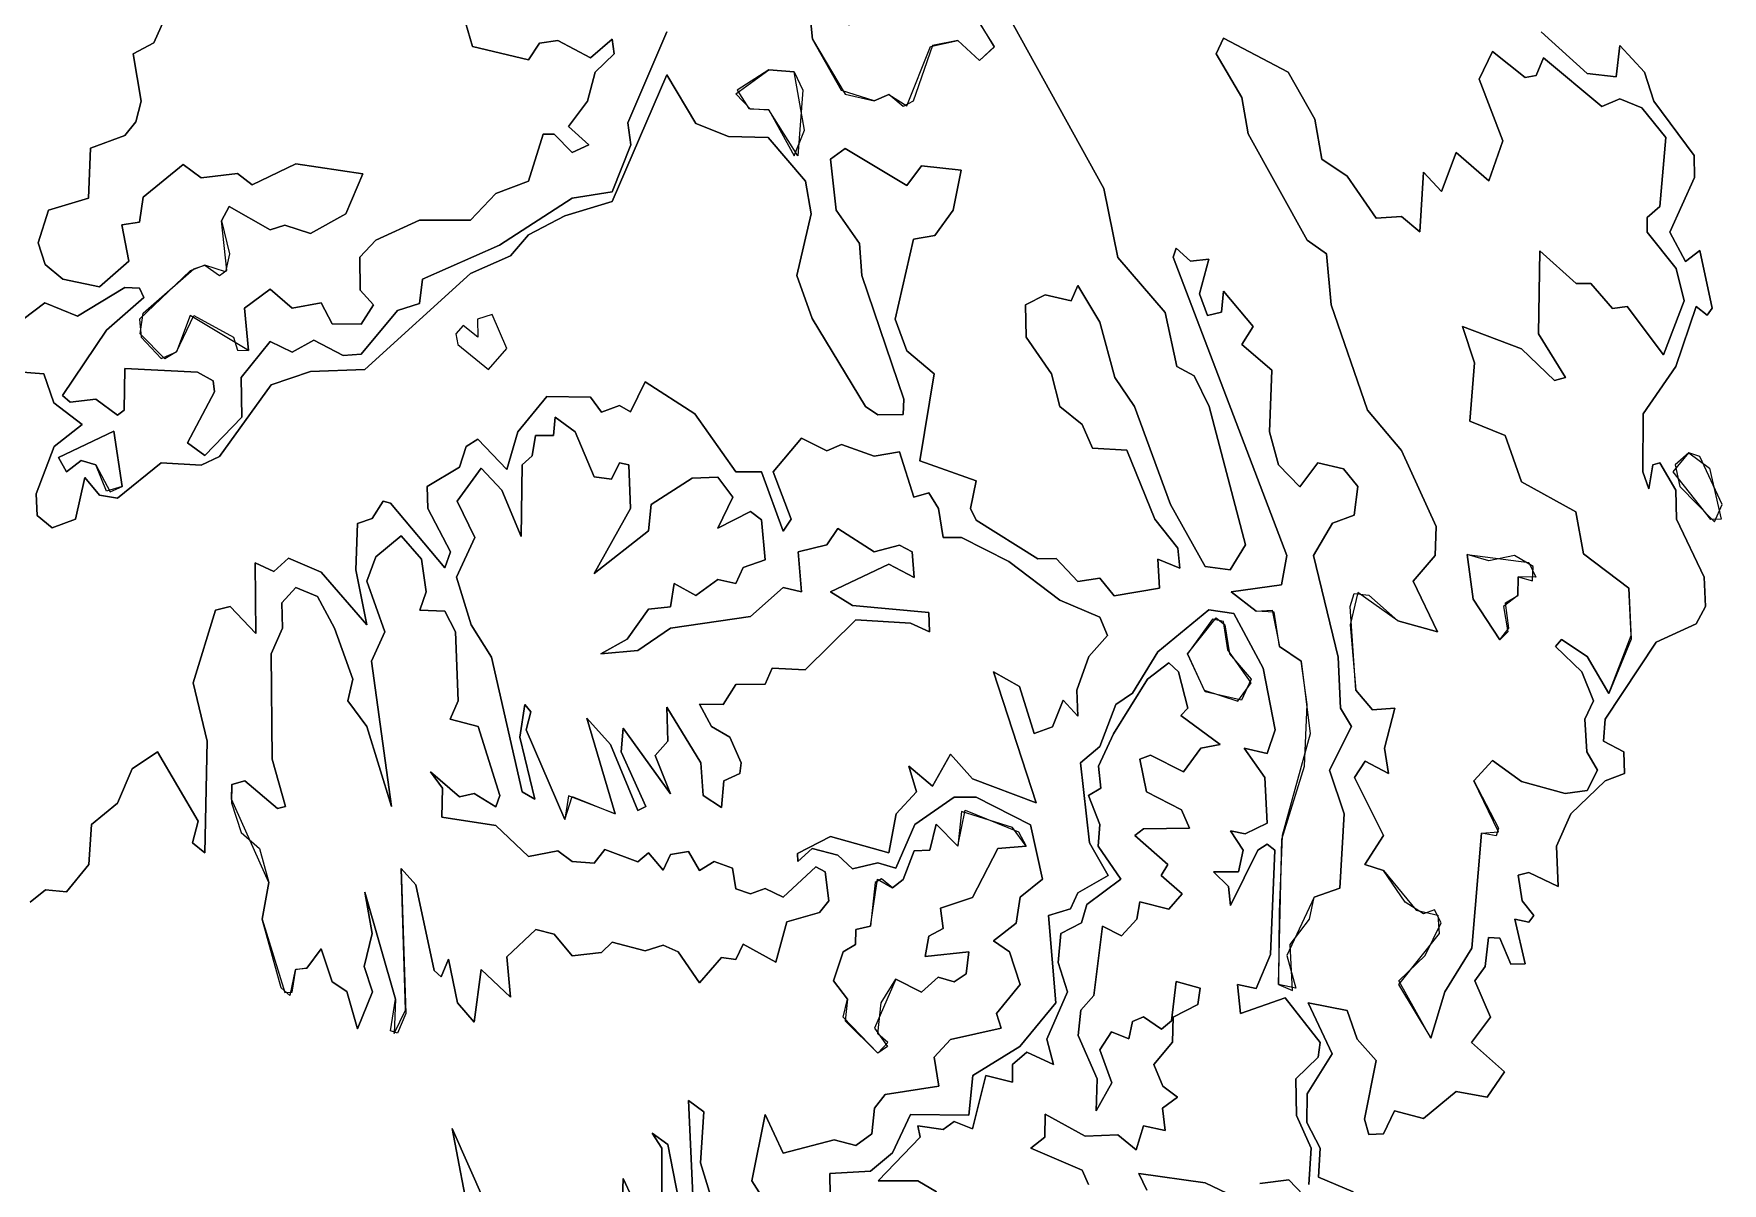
# Model space of a CAD drawing. Header units: millimetres. Extents: x 0 to 570, y 0 to 420.
# Drawn here: x 134.2 to 250.3, y 156.2 to 235.3 of the extents above; entities that cross this region are included whole.
import ezdxf

# ---------------------------------------------------------------- set-up
doc = ezdxf.new("R2010")
doc.units = ezdxf.units.MM
for name, color, linetype in [('BAND_01', 1, 'Continuous'), ('BAND_02', 2, 'Continuous'), ('BAND_03', 3, 'Continuous'), ('BAND_04', 4, 'Continuous'), ('BAND_05', 5, 'Continuous')]:
    doc.layers.add(name, color=color, linetype=linetype)

msp = doc.modelspace()

# ---------------------------------------------------------------- linework, layer by layer
at = {"layer": 'BAND_01'}
msp.add_lwpolyline([(224.93, 155.62), (222.53, 156.62), (222.65, 158.62), (221.74, 160.38), (221.75, 162.37), (223.47, 165.12), (221.83, 168.62), (224.5, 168.1), (225.19, 166.12), (226.5, 164.66), (225.7, 160.62), (226, 159.56), (227, 159.6), (227.75, 161.18), (229.75, 160.66), (232, 162.53), (234.14, 162.12), (235.31, 163.88), (233.06, 165.88), (234.36, 167.62), (233.29, 170.12), (233.99, 171.12), (234.22, 173.12), (235, 173.06), (235.75, 171.27), (236.75, 171.3), (236.04, 174.38), (237, 174.17), (237.34, 174.62), (236.53, 175.62), (236.25, 177.4), (237, 177.59), (239.02, 176.62), (238.9, 179.38), (239.89, 181.62), (242.25, 183.89), (243.56, 184.38), (243.52, 185.88), (242.13, 186.62), (242.25, 188.12), (245.75, 193.41), (248.5, 194.67), (249.13, 195.88), (249.05, 197.88), (247.14, 201.88), (247.09, 203.88), (246, 205.75), (245.51, 205.62), (245.25, 203.97), (244.83, 205.12), (244.86, 209.12), (247.1, 212.38), (248.5, 216.49), (249.25, 215.9), (249.6, 216.38), (248.75, 220.34), (247.75, 219.59), (246.69, 221.62), (248.39, 225.38), (248.35, 226.88), (245.58, 230.62), (244.94, 232.62), (243.25, 234.45), (243, 232.29), (241, 232.53), (237.83, 235.38)], dxfattribs=at)
for points in [[(221.76, 189.12), (221.34, 192.12), (219.85, 193.12), (219.5, 195.48), (218.25, 195.56), (216.53, 196.88), (220, 197.35), (220.36, 199.38), (212.54, 219.88), (212.75, 220.51), (213.75, 219.62), (215, 219.76), (214.37, 217.38), (214.92, 215.88), (215.87, 216.12), (216, 217.55), (218.05, 215.12), (217.27, 213.88), (219.32, 212.12), (219.17, 207.88), (219.78, 205.62), (221.25, 204.1), (222.5, 205.76), (224.25, 205.34), (225.25, 204.12), (225, 202.16), (223.5, 201.61), (222.19, 199.38), (223.89, 192.38), (224.06, 188.88), (224.81, 187.62), (223.29, 184.62), (224.3, 181.62), (224, 176.5), (222.24, 175.88), (220.36, 171.88), (220.98, 169.62), (219.8, 169.88), (220.01, 179.88), (221.57, 184.88)], [(248, 206.44), (247.04, 205.62), (247.38, 204.12), (249.75, 201.69), (250.29, 202.88), (248.75, 206.19)]]:
    msp.add_lwpolyline(points, close=True, dxfattribs=at)
at = {"layer": 'BAND_02'}
for points in [[(130.5, 212.21), (134.93, 211.88), (135.62, 209.88), (137.56, 208.38), (135.65, 206.88), (134.4, 203.62), (134.47, 202.12), (135.5, 201.28), (137.11, 201.88), (137.75, 204.73), (138.75, 203.53), (140, 203.31), (143, 205.76), (145.75, 205.58), (147, 206.18), (150.56, 211.12), (153.25, 212.03), (157, 212.17), (164.25, 218.76), (167, 219.98), (168.25, 221.42), (170.75, 222.73), (174, 223.72), (177.75, 232.42), (179.75, 229.08), (182, 228.19), (184.71, 228.12), (187.29, 225.12), (187.68, 222.88), (186.69, 218.62), (187.75, 215.68), (191.4, 209.62), (192.25, 209.05), (194, 209.08), (194.04, 210.12), (191.16, 218.62), (191, 220.82), (189.38, 223.12), (189, 226.62), (190, 227.36), (194.25, 224.81), (195.25, 226.18), (197.98, 225.88), (197.44, 223.12), (196.18, 221.38), (194.7, 221.12), (193.44, 215.62), (194.25, 213.45), (196.13, 211.88), (195.14, 205.88), (199, 204.5), (198.61, 202.62), (199, 201.8), (203.25, 199.14), (204.5, 199.16), (206, 197.6), (207.5, 197.82), (208.5, 196.61), (211.61, 197.12), (211.5, 199.13), (213, 198.5), (212.87, 199.88), (211.3, 201.88), (209.36, 206.62), (207, 206.75), (206.3, 208.38), (204.77, 209.62), (204.19, 211.88), (202.45, 214.38), (202.39, 216.62), (203.75, 217.31), (205.55, 216.88), (206, 217.94), (207.5, 215.43), (208.53, 211.62), (209.89, 209.62), (212.36, 202.88), (214.75, 198.63), (216.46, 198.38), (217.51, 200.12), (215.03, 209.62), (214, 211.74), (212.81, 212.38), (212, 216.09), (208.75, 219.87), (207.79, 224.62), (201.56, 235.88)], [(237.83, 235.38), (241, 232.53), (243, 232.29), (243.25, 234.45), (244.94, 232.62), (245.58, 230.62), (248.35, 226.88), (248.39, 225.38), (246.69, 221.62), (247.75, 219.59), (248.75, 220.34), (249.6, 216.38), (249.25, 215.9), (248.5, 216.49), (247.1, 212.38), (244.86, 209.12), (244.83, 205.12), (245.25, 203.97), (245.51, 205.62), (246, 205.75), (247.09, 203.88), (247.14, 201.88), (249.05, 197.88), (249.13, 195.88), (248.5, 194.67), (245.75, 193.41), (242.25, 188.12), (242.13, 186.62), (243.52, 185.88), (243.56, 184.38), (242.25, 183.89), (239.89, 181.62), (238.9, 179.38), (239.02, 176.62), (237, 177.59), (236.25, 177.4), (236.53, 175.62), (237.34, 174.62), (237, 174.17), (236.04, 174.38), (236.75, 171.3), (235.75, 171.27), (235, 173.06), (234.22, 173.12), (233.99, 171.12), (233.29, 170.12), (234.36, 167.62), (233.06, 165.88), (235.31, 163.88), (234.14, 162.12), (232, 162.53), (229.75, 160.66), (227.75, 161.18), (227, 159.6), (226, 159.56), (225.7, 160.62), (226.5, 164.66), (225.19, 166.12), (224.5, 168.1), (221.83, 168.62), (223.47, 165.12), (221.75, 162.37), (221.74, 160.38), (222.65, 158.62), (222.53, 156.62), (224.93, 155.62)], [(184.39, 155.12), (183.6, 156.38), (184.5, 160.94), (185.75, 158.27), (189.25, 159.19), (190.75, 158.81), (191.84, 159.62), (192.02, 161.38), (192.75, 162.31), (196.44, 162.88), (196.12, 164.88), (197.25, 166.1), (200.73, 166.88), (200.41, 167.88), (202.03, 169.88), (201.29, 172.12), (200.2, 172.88), (201.75, 174.1), (202.04, 175.88), (203.58, 177.12), (202.75, 180.85), (199, 182.75), (197.5, 182.75), (194.8, 180.88), (193.5, 177.87), (192.25, 178.24), (190.5, 177.83), (189.5, 178.78), (187.75, 179.22), (186.75, 178.34), (186.74, 178.88), (189, 180.06), (193, 178.94), (193.52, 181.62), (194.9, 183.12), (194.39, 184.88), (196, 183.51), (197.25, 185.72), (198.75, 184.02), (203.14, 182.38), (200.2, 191.38), (201.99, 190.38), (203, 187.13), (204.25, 187.6), (205, 189.43), (206, 188.33), (205.94, 190.12), (206.75, 192.43), (208.03, 193.88), (207.5, 195.13), (204.75, 196.31), (201.25, 198.97), (198, 200.61), (196.75, 200.62), (196.42, 202.62), (195.75, 203.68), (194.72, 203.38), (193.75, 206.51), (192, 206.2), (189.75, 207.01), (188.75, 206.57), (187, 207.45), (185.05, 205.12), (186.29, 201.88), (185.75, 201.06), (184.26, 205.12), (182.5, 205.14), (179.67, 209.12), (176.25, 211.32), (175.25, 209.25), (174.5, 209.68), (173.25, 209.24), (172.5, 210.27), (169.5, 210.32), (167.52, 207.88), (166.75, 205.28), (164.75, 207.38), (163.96, 206.88), (163.5, 205.45), (161.29, 204.12), (161.32, 202.62), (162.88, 199.62), (162.5, 198.53), (158.75, 202.97), (158.25, 203.12), (157.5, 201.93), (156.5, 201.58), (156.37, 198.38), (157.13, 194.62), (154, 198.23), (151.75, 199.2), (150.75, 198.28), (149.46, 198.88), (149.5, 194.02), (147.75, 195.88), (146.73, 195.62), (145.19, 190.62), (146.16, 186.62), (146, 178.94), (145.16, 179.62), (145.54, 181.12), (142.74, 185.88), (141, 184.71), (140, 182.34), (138.22, 180.88), (138.03, 178.12), (136.5, 176.26), (135.04, 176.38), (134, 175.55)], [(221.87, 156.12), (222.04, 158.62), (221.03, 160.88), (220.97, 163.38), (222.51, 164.88), (222.65, 165.88), (220.25, 168.96), (217.18, 167.88), (216.97, 169.88), (218.25, 169.61), (219.25, 171.93), (219.54, 179.12), (219, 179.53), (218.37, 179.12), (216.5, 175.3), (216.36, 176.62), (215.33, 177.62), (217.04, 177.62), (217.35, 179.12), (216.5, 180.44), (217.5, 180.23), (219, 180.96), (218.84, 184.12), (217.44, 186.12), (219, 185.76), (219.56, 187.38), (218.74, 191.62), (216.73, 195.38), (215, 195.64), (211.5, 192.75), (209.75, 189.92), (208.62, 189.12), (207.5, 186.25), (206.18, 185.12), (206.79, 179.62), (208.08, 177.38), (206, 176.19), (205.5, 175.07), (203.97, 174.62), (204.48, 168.62), (202, 165.62), (198.77, 163.62), (198.5, 160.89), (194.5, 160.94), (193.25, 158.3), (191.75, 157.05), (188.96, 156.88), (189, 153.8)], [(179.55, 154.88), (179.25, 161.9), (180.29, 161.12), (180.07, 157.62), (180.75, 155.37)], [(164.25, 153.38), (163, 159.98), (165.25, 154.91)], [(177.4, 155.62), (177.4, 158.62), (176.75, 159.65), (177.83, 158.88), (178.55, 155.12)], [(210.75, 155.73), (210.19, 156.88), (214.75, 156.24), (217.25, 155.04)], [(174.66, 153.62), (174.75, 156.54), (175.99, 153.88)], [(218.5, 156.2), (220.5, 156.45), (222, 154.86)]]:
    msp.add_lwpolyline(points, dxfattribs=at)
for points in [[(234.9, 180.38), (233.22, 183.88), (234.5, 185.29), (236.5, 183.83), (239.5, 183), (241, 183.22), (241.71, 184.62), (240.99, 185.88), (240.84, 188.12), (241.44, 189.38), (240.64, 191.38), (238.83, 193.12), (239.25, 193.6), (241, 192.43), (242.5, 189.89), (244.03, 193.88), (243.87, 197.12), (240.75, 199.49), (240.23, 202.38), (236.5, 204.45), (235.36, 207.62), (232.94, 208.62), (233.25, 212.62), (232.44, 215.12), (236.5, 213.59), (238.75, 211.4), (239.51, 211.62), (237.66, 214.62), (237.75, 220.32), (240.25, 218.07), (241.25, 218.08), (242.75, 216.35), (243.75, 216.49), (246.25, 213.18), (247.67, 216.88), (247.13, 219.12), (245.12, 221.62), (245.13, 222.62), (246, 223.38), (246.4, 228.12), (244.75, 230.16), (243.25, 230.78), (242, 230.25), (238, 233.6), (237.5, 232.39), (236.75, 232.25), (234.5, 234.03), (233.58, 232.12), (235.2, 227.88), (234.25, 225.13), (232, 227.09), (231, 224.4), (229.75, 225.73), (229.5, 221.63), (228.25, 222.68), (226.5, 222.57), (224.5, 225.45), (222.77, 226.62), (222.28, 229.38), (220.46, 232.62), (216, 234.95), (215.5, 233.88), (217.28, 230.88), (217.7, 228.38), (221.75, 221.06), (223.08, 220.12), (223.4, 216.62), (225.9, 209.38), (228.25, 206.59), (230.63, 201.38), (230.55, 199.38), (229.05, 197.62), (230.72, 194.12), (227.98, 194.88), (225.25, 196.83), (224.71, 194.62), (225.1, 190.12), (226.25, 188.76), (227.78, 188.88), (227.07, 186.12), (227.36, 184.38), (225.75, 185.24), (225.01, 184.12), (227.01, 180.12), (225.73, 178.12), (227, 177.71), (229.25, 174.98), (230.75, 174.65), (230.83, 173.38), (228.03, 169.88), (230.25, 166.19), (231.22, 169.38), (233.08, 172.38), (233.75, 180.29)], [(224, 176.5), (224.3, 181.62), (223.29, 184.62), (224.81, 187.62), (224.06, 188.88), (223.89, 192.38), (222.19, 199.38), (223.5, 201.61), (225, 202.16), (225.25, 204.12), (224.25, 205.34), (222.5, 205.76), (221.25, 204.1), (219.78, 205.62), (219.17, 207.88), (219.32, 212.12), (217.27, 213.88), (218.05, 215.12), (216, 217.55), (215.87, 216.12), (214.92, 215.88), (214.37, 217.38), (215, 219.76), (213.75, 219.62), (212.75, 220.51), (212.54, 219.88), (220.36, 199.38), (220, 197.35), (216.53, 196.88), (218.25, 195.56), (219.36, 195.62), (219.85, 193.12), (221.34, 192.12), (221.96, 187.12), (220.05, 180.12), (219.84, 174.88), (219.8, 169.88), (220.75, 169.46), (220.6, 172.62), (221.92, 174.38), (222.24, 175.88)], [(163.75, 215.2), (163.25, 214.62), (163.38, 213.88), (165.5, 212.16), (166.75, 213.62), (165.75, 215.96), (164.74, 215.62), (164.75, 214.4)], [(250.21, 201.88), (249.5, 201.85), (246.92, 205.12), (248, 206.44), (249.42, 205.38)]]:
    msp.add_lwpolyline(points, close=True, dxfattribs=at)
at = {"layer": 'BAND_03'}
for points in [[(200.27, 234.38), (199.16, 236.12), (199.37, 237.88), (198.5, 239.98), (197.5, 239.92), (194.25, 236.4), (192.75, 236.69), (190.25, 235.87), (188.5, 237.48), (187.52, 237.38), (187.76, 234.88), (190, 231.09), (192, 230.65), (193, 231.08), (194.25, 230.29), (195.87, 234.38), (197.75, 234.79), (199.25, 233.42)], [(230.5, 175.01), (229.75, 174.74), (228.5, 175.53), (227, 177.71), (225.73, 178.12), (227.01, 180.12), (225.01, 184.12), (225.75, 185.24), (227.36, 184.38), (227.07, 186.12), (227.78, 188.88), (226.25, 188.76), (225.1, 190.12), (224.71, 195.88), (225, 196.76), (226, 196.65), (227.98, 194.88), (230.72, 194.12), (229.05, 197.62), (230.55, 199.38), (230.63, 201.38), (228.25, 206.59), (225.9, 209.38), (223.4, 216.62), (223.08, 220.12), (221.75, 221.06), (217.7, 228.38), (217.28, 230.88), (215.5, 233.88), (216, 234.95), (220.46, 232.62), (222.28, 229.38), (222.77, 226.62), (224.5, 225.45), (226.5, 222.57), (228.25, 222.68), (229.5, 221.63), (229.75, 225.73), (231, 224.4), (232, 227.09), (234.25, 225.13), (235.2, 227.88), (233.58, 232.12), (234.5, 234.03), (236.75, 232.25), (237.5, 232.39), (238, 233.6), (242, 230.25), (243.25, 230.78), (244.75, 230.16), (246.4, 228.12), (246, 223.38), (245.13, 222.62), (245.12, 221.62), (247.13, 219.12), (247.67, 216.88), (246.25, 213.18), (243.75, 216.49), (242.75, 216.35), (241.25, 218.08), (240.25, 218.07), (237.75, 220.32), (237.66, 214.62), (239.51, 211.62), (238.75, 211.4), (236.5, 213.59), (232.44, 215.12), (233.25, 212.62), (232.94, 208.62), (235.36, 207.62), (236.5, 204.45), (240.23, 202.38), (240.75, 199.49), (243.87, 197.12), (244.02, 193.62), (242.5, 189.89), (241, 192.43), (239.25, 193.6), (238.83, 193.12), (240.64, 191.38), (241.44, 189.38), (240.84, 188.12), (240.99, 185.88), (241.71, 184.62), (241, 183.22), (239.5, 183), (236.5, 183.83), (234.5, 185.29), (233.22, 183.88), (234.91, 180.62), (234.75, 180.1), (233.75, 180.29), (233.08, 172.38), (231.22, 169.38), (230.25, 166.19), (228.06, 170.12), (229.87, 171.88), (230.97, 174.12)], [(183.39, 230.12), (184.75, 230.03), (186.5, 226.86), (187.22, 228.62), (186.5, 232.64), (184.75, 232.77), (182.58, 231.38)], [(137.5, 205.92), (138.51, 205.62), (139.5, 203.75), (140.31, 204.12), (139.75, 207.92), (135.94, 206.12), (136.5, 205.13)], [(175.75, 181.85), (176.3, 182.12), (174.62, 185.88), (174.75, 187.51), (178, 182.98), (176.96, 185.62), (177.83, 186.62), (177.75, 188.95), (180.09, 185.12), (180.24, 182.88), (181.5, 182.04), (181.67, 183.88), (182.77, 184.38), (182.86, 185.12), (182.08, 186.88), (180.83, 187.62), (180, 189.16), (181.62, 189.12), (182.5, 190.5), (184.5, 190.54), (185, 191.63), (187.25, 191.51), (190.75, 194.96), (194.5, 194.73), (195.8, 194.12), (195.75, 195.45), (190.5, 195.94), (189.01, 196.88), (193, 198.77), (194.75, 197.86), (194.61, 199.62), (193.75, 200.09), (192, 199.63), (189.5, 201.24), (188.75, 200.12), (186.77, 199.62), (187, 196.87), (185.75, 197.18), (183.5, 195.18), (178, 194.37), (175.75, 192.85), (173.21, 192.62), (175.03, 193.62), (176.5, 195.68), (178, 195.84), (178.25, 197.46), (179.75, 196.63), (181.25, 197.72), (182.5, 197.45), (183, 198.56), (184.5, 199.08), (184.25, 201.84), (183.5, 202.41), (181.25, 201.25), (182.29, 203.38), (181.25, 204.77), (179.5, 204.69), (176.67, 202.88), (176.5, 201.07), (172.75, 198.14), (175.25, 202.61), (175.14, 205.62), (174.5, 205.74), (173.95, 204.62), (172.75, 204.78), (171.46, 207.88), (170.08, 208.88), (169.95, 207.62), (168.73, 207.62), (168.5, 206.22), (167.8, 205.62), (167.75, 200.68), (166.4, 203.88), (165, 205.38), (163.34, 203.12), (164.56, 200.62), (163.29, 197.88), (164.3, 194.62), (165.7, 192.38), (167.8, 183.12), (168.67, 182.62), (167.64, 186.88), (168, 189.13), (168.4, 188.62), (168.09, 187.38), (170.75, 181.22), (171.25, 182.81), (174.21, 181.62), (172.25, 188.18), (173.88, 186.38)], [(162.25, 170.41), (162.75, 171.61), (163.37, 168.62), (164.5, 167.28), (165, 170.9), (167, 169.01), (166.75, 171.78), (168.75, 173.65), (170, 173.35), (171.25, 171.86), (173.25, 172.08), (174, 172.8), (176.25, 172.19), (177.5, 172.58), (178.53, 172.12), (180, 169.99), (181.5, 171.74), (182.5, 171.6), (183, 172.64), (185.25, 171.41), (186, 174.18), (188.25, 174.83), (188.88, 175.62), (188.63, 177.62), (188, 177.98), (185.75, 175.89), (184.5, 176.48), (183.5, 176.12), (182.5, 176.45), (182.26, 177.88), (181, 178.33), (180, 177.72), (179.25, 179.02), (178, 178.81), (177.5, 177.73), (176.5, 178.92), (175.75, 178.31), (173.5, 179.17), (172.75, 178.23), (171.25, 178.33), (170.25, 179.06), (168.25, 178.69), (166, 180.81), (162.28, 181.38), (162.34, 183.38), (161.5, 184.5), (163.5, 182.79), (164.5, 183.01), (166, 182.1), (166.27, 182.88), (164.78, 187.62), (162.86, 188.12), (163.4, 189.38), (163.23, 194.12), (162.5, 195.55), (160.77, 195.62), (161.2, 196.88), (160.89, 199.12), (159.5, 200.72), (157.75, 199.28), (157.14, 197.62), (158.37, 194.12), (157.46, 192.12), (158.83, 182.12), (157.13, 187.62), (155.82, 189.38), (156.16, 190.88), (154.92, 194.38), (153.75, 196.56), (152.25, 197.18), (151.29, 196.12), (151.34, 194.38), (150.55, 192.62), (150.62, 185.38), (151.55, 182.12), (151, 181.99), (148.75, 183.89), (147.85, 183.62), (147.82, 182.38), (148.5, 180.33), (149.75, 179.23), (150.4, 176.88), (149.95, 174.38), (151.5, 169.32), (152, 169.35), (152.25, 170.93), (153, 171), (154, 172.34), (154.75, 170.06), (155.75, 169.4), (156.5, 166.84), (157.53, 169.38), (156.96, 171.12), (157.5, 173.38), (157, 176.23), (159.1, 168.88), (159, 166.5), (159.79, 168.12), (159.5, 177.86), (160.5, 176.73), (161.75, 170.84)], [(237.25, 197.64), (237.29, 198.62), (236, 199.37), (234.25, 199), (232.75, 199.45), (233.17, 196.38), (235, 193.58), (235.61, 194.38), (235.38, 196.12), (236.24, 196.62), (236.25, 197.92)], [(213.53, 192.62), (214.68, 190.12), (217, 189.35), (217.91, 190.62), (216.3, 192.88), (216, 194.84), (215.25, 195.01)], [(196.4, 170.38), (197.5, 170.07), (198.32, 170.62), (198.5, 172.12), (195.5, 171.8), (195.75, 173.19), (196.75, 173.72), (196.56, 175.12), (198.75, 175.85), (200.5, 179.22), (202.44, 179.38), (201.5, 180.68), (198, 181.77), (197.76, 179.38), (196.25, 180.9), (195.82, 179.12), (194.75, 179.06), (194, 177.09), (193.25, 176.52), (192.5, 177.15), (192.06, 176.88), (191.75, 173.9), (190.75, 173.65), (190.71, 172.62), (189.87, 172.12), (189.21, 170.12), (190.16, 168.88), (190, 167.38), (192.25, 165.15), (192.95, 165.88), (192.25, 166.49), (192.48, 168.62), (193.5, 170.24), (195.25, 169.36)]]:
    msp.add_lwpolyline(points, close=True, dxfattribs=at)
for points in [[(201.56, 235.88), (207.79, 224.62), (208.75, 219.87), (212, 216.09), (212.81, 212.38), (214, 211.74), (215.03, 209.62), (217.51, 200.12), (216.46, 198.38), (214.75, 198.63), (212.36, 202.88), (209.89, 209.62), (208.53, 211.62), (207.5, 215.43), (206, 217.94), (205.55, 216.88), (203.75, 217.31), (202.39, 216.62), (202.45, 214.38), (204.19, 211.88), (204.77, 209.62), (206.3, 208.38), (207, 206.75), (209.36, 206.62), (211.3, 201.88), (212.87, 199.88), (213, 198.5), (211.5, 199.13), (211.61, 197.12), (208.5, 196.61), (207.5, 197.82), (206, 197.6), (204.5, 199.16), (203.25, 199.14), (199, 201.8), (198.61, 202.62), (199, 204.5), (195.14, 205.88), (196.13, 211.88), (194.25, 213.45), (193.44, 215.62), (194.7, 221.12), (196.18, 221.38), (197.44, 223.12), (197.98, 225.88), (195.25, 226.18), (194.25, 224.81), (190, 227.36), (189, 226.62), (189.38, 223.12), (191, 220.82), (191.16, 218.62), (194.04, 210.12), (194, 209.08), (192.25, 209.05), (191.4, 209.62), (187.75, 215.68), (186.69, 218.62), (187.68, 222.88), (187.29, 225.12), (184.71, 228.12), (182, 228.19), (179.75, 229.08), (177.75, 232.42), (174, 223.72), (170.75, 222.73), (168.25, 221.42), (167, 219.98), (164.25, 218.76), (157, 212.17), (153.25, 212.03), (150.56, 211.12), (147, 206.18), (145.75, 205.58), (143, 205.76), (140, 203.31), (138.75, 203.53), (137.75, 204.73), (137.11, 201.88), (135.5, 201.28), (134.47, 202.12), (134.4, 203.62), (135.65, 206.88), (137.56, 208.38), (135.62, 209.88), (134.93, 211.88), (130.5, 212.21)], [(133.5, 215.6), (135, 216.75), (137.25, 215.83), (140.5, 217.8), (141.5, 217.77), (141.81, 217.12), (139.24, 214.88), (136.21, 210.38), (136.75, 209.93), (138.51, 210.12), (140, 209.02), (140.46, 209.38), (140.5, 212.23), (145.5, 211.98), (146.56, 211.38), (146.67, 210.62), (144.8, 207.12), (146, 206.25), (148.54, 208.88), (148.5, 211.62), (150.5, 214.1), (152, 213.36), (153.5, 214.18), (155.5, 213.13), (156.75, 213.21), (159.25, 216.22), (160.75, 216.7), (160.96, 218.38), (166.25, 220.72), (171.25, 223.95), (173.99, 224.38), (175.27, 227.62), (175.07, 229.12), (177.75, 235.38)], [(134, 175.55), (135.04, 176.38), (136.5, 176.26), (138.03, 178.12), (138.22, 180.88), (140, 182.34), (141, 184.71), (142.74, 185.88), (145.54, 181.12), (145.16, 179.62), (146, 178.94), (146.16, 186.62), (145.19, 190.62), (146.73, 195.62), (147.75, 195.88), (149.5, 194.02), (149.46, 198.88), (150.75, 198.28), (151.75, 199.2), (154, 198.23), (157.13, 194.62), (156.37, 198.38), (156.5, 201.58), (157.5, 201.93), (158.25, 203.12), (158.75, 202.97), (162.5, 198.53), (162.88, 199.62), (161.32, 202.62), (161.29, 204.12), (163.5, 205.45), (163.96, 206.88), (164.75, 207.38), (166.75, 205.28), (167.52, 207.88), (169.5, 210.32), (172.5, 210.27), (173.25, 209.24), (174.5, 209.68), (175.25, 209.25), (176.25, 211.32), (179.67, 209.12), (182.5, 205.14), (184.26, 205.12), (185.75, 201.06), (186.29, 201.88), (185.05, 205.12), (187, 207.45), (188.75, 206.57), (189.75, 207.01), (192, 206.2), (193.75, 206.51), (194.72, 203.38), (195.75, 203.68), (196.42, 202.62), (196.75, 200.62), (198, 200.61), (201.25, 198.97), (204.75, 196.31), (207.5, 195.13), (208.03, 193.88), (206.75, 192.43), (205.94, 190.12), (206, 188.33), (205, 189.43), (204.25, 187.6), (203, 187.13), (201.99, 190.38), (200.2, 191.38), (203.14, 182.38), (198.75, 184.02), (197.25, 185.72), (196, 183.51), (194.39, 184.88), (194.9, 183.12), (193.52, 181.62), (193, 178.94), (189, 180.06), (186.74, 178.88), (186.75, 178.34), (187.75, 179.22), (189.5, 178.78), (190.5, 177.83), (192.25, 178.24), (193.5, 177.87), (194.8, 180.88), (197.5, 182.75), (199, 182.75), (202.75, 180.85), (203.58, 177.12), (202.04, 175.88), (201.75, 174.1), (200.2, 172.88), (201.29, 172.12), (202.03, 169.88), (200.41, 167.88), (200.73, 166.88), (197.25, 166.1), (196.12, 164.88), (196.44, 162.88), (192.75, 162.31), (192.02, 161.38), (191.84, 159.62), (190.75, 158.81), (189.25, 159.19), (185.75, 158.27), (184.5, 160.94), (183.6, 156.38), (184.39, 155.12)], [(189, 153.8), (188.96, 156.88), (191.75, 157.05), (193.25, 158.3), (194.5, 160.94), (198.5, 160.89), (198.77, 163.62), (202, 165.62), (204.48, 168.62), (203.97, 174.62), (205.5, 175.07), (206, 176.19), (208.08, 177.38), (206.79, 179.62), (206.18, 185.12), (207.5, 186.25), (208.62, 189.12), (209.75, 189.92), (211.5, 192.75), (215, 195.64), (216.73, 195.38), (218.74, 191.62), (219.56, 187.38), (219, 185.76), (217.44, 186.12), (218.84, 184.12), (219, 180.96), (217.5, 180.23), (216.5, 180.44), (217.35, 179.12), (217.04, 177.62), (215.33, 177.62), (216.36, 176.62), (216.5, 175.3), (218.37, 179.12), (219, 179.53), (219.54, 179.12), (219.25, 171.93), (218.25, 169.61), (216.97, 169.88), (217.18, 167.88), (220.25, 168.96), (222.65, 165.88), (222.51, 164.88), (220.97, 163.38), (221.03, 160.88), (222.04, 158.62), (221.87, 156.12)], [(206.74, 156.12), (206.29, 157.12), (202.76, 158.62), (203.74, 159.38), (203.75, 160.95), (206.5, 159.44), (208.75, 159.54), (210, 158.52), (210.5, 160.16), (212, 159.83), (211.81, 161.38), (212.84, 162.12), (211.83, 162.88), (211.21, 164.38), (212.5, 165.92), (212.56, 167.62), (214.25, 168.51), (214.41, 169.62), (212.75, 170.08), (212.43, 167.38), (211.75, 166.8), (210.5, 167.66), (209.75, 167.33), (209.5, 166.15), (208.32, 166.62), (207.5, 165.38), (208.34, 163.12), (207.25, 161.18), (207.32, 163.38), (206.02, 166.38), (206.2, 168.12), (207.09, 169.12), (207.7, 173.88), (209, 173.23), (210.05, 174.38), (210.25, 175.56), (212.25, 175.06), (213.16, 176.12), (211.73, 177.38), (212.19, 178.12), (209.91, 180.12), (210.5, 180.58), (213.68, 180.62), (213.13, 181.88), (210.72, 183.12), (210.26, 185.38), (211, 185.65), (213.25, 184.49), (214.46, 186.12), (215.78, 186.38), (213.08, 188.38), (213.56, 188.88), (212.92, 191.38), (212.25, 191.99), (210.79, 190.88), (208.44, 187.12), (207.42, 184.88), (207.57, 183.38), (206.72, 182.88), (207.52, 180.88), (207.4, 179.38), (208.96, 177.12), (206.61, 175.38), (206.25, 174.12), (204.84, 173.38), (204.65, 171.38), (205.29, 169.38), (203.86, 166.12), (204.33, 164.38), (202.5, 165.23), (201.5, 164.38), (201.5, 163.16), (199.67, 163.62), (198.75, 159.96), (197.5, 160.46), (196.75, 159.9), (195, 160.17), (195.16, 159.38), (192.28, 156.38), (195, 156.38), (196.28, 155.62)], [(180.75, 155.37), (180.07, 157.62), (180.29, 161.12), (179.25, 161.9), (179.55, 154.88)], [(165.25, 154.91), (163, 159.98), (164.25, 153.38)], [(178.55, 155.12), (177.83, 158.88), (176.75, 159.65), (177.4, 158.62), (177.4, 155.62)], [(217.25, 155.04), (214.75, 156.24), (210.19, 156.88), (210.75, 155.73)], [(175.99, 153.88), (174.75, 156.54), (174.66, 153.62)], [(222, 154.86), (220.5, 156.45), (218.5, 156.2)]]:
    msp.add_lwpolyline(points, dxfattribs=at)
at = {"layer": 'BAND_04'}
for points in [[(188.5, 237.48), (190.25, 235.87), (192.75, 236.69), (194.25, 236.4), (197.5, 239.92), (198.5, 239.98), (199.37, 237.88), (199.16, 236.12), (200.25, 234.34), (199.25, 233.42), (197.75, 234.79), (196, 234.44), (194.68, 230.62), (194, 230.26), (193, 231.08), (192, 230.65), (189.75, 231.36), (187.76, 234.88), (187.52, 237.38)], [(184.75, 232.77), (186.5, 232.64), (187.09, 231.38), (186.75, 226.85), (184.75, 230.03), (183.5, 230.06), (182.5, 231.12)], [(139.75, 207.92), (140.31, 204.12), (139.25, 203.81), (138.51, 205.62), (137.5, 205.92), (136.5, 205.13), (135.94, 206.12)], [(168.67, 182.62), (167.8, 183.12), (165.7, 192.38), (164.3, 194.62), (163.29, 197.88), (164.56, 200.62), (163.34, 203.12), (165, 205.38), (166.4, 203.88), (167.75, 200.68), (167.8, 205.62), (168.5, 206.22), (168.73, 207.62), (169.95, 207.62), (170.08, 208.88), (171.46, 207.88), (172.75, 204.78), (173.95, 204.62), (174.5, 205.74), (175.14, 205.62), (175.25, 202.61), (172.75, 198.14), (176.5, 201.07), (176.67, 202.88), (179.5, 204.69), (181.25, 204.77), (182.29, 203.38), (181.25, 201.25), (183.5, 202.41), (184.25, 201.84), (184.5, 199.08), (183, 198.56), (182.5, 197.45), (181.25, 197.72), (179.75, 196.63), (178.25, 197.46), (178, 195.84), (176.5, 195.68), (175.03, 193.62), (173.21, 192.62), (175.75, 192.85), (178, 194.37), (183.5, 195.18), (185.75, 197.18), (187, 196.87), (186.77, 199.62), (188.75, 200.12), (189.5, 201.24), (192, 199.63), (193.75, 200.09), (194.61, 199.62), (194.75, 197.86), (193, 198.77), (189.01, 196.88), (190.5, 195.94), (195.75, 195.45), (195.8, 194.12), (194.5, 194.73), (190.75, 194.96), (187.25, 191.51), (185, 191.63), (184.5, 190.54), (182.5, 190.5), (181.62, 189.12), (180, 189.16), (180.83, 187.62), (182.08, 186.88), (182.86, 185.12), (182.77, 184.38), (181.67, 183.88), (181.5, 182.04), (180.24, 182.88), (180.09, 185.12), (177.75, 188.95), (177.83, 186.62), (176.96, 185.62), (178, 182.98), (174.75, 187.51), (174.62, 185.88), (176.3, 182.12), (175.75, 181.85), (173.88, 186.38), (172.25, 188.18), (174.21, 181.62), (171, 182.85), (170.75, 181.22), (168.09, 187.38), (168.4, 188.62), (168, 189.13), (167.64, 186.88)], [(157.53, 169.38), (156.5, 166.84), (155.75, 169.4), (154.75, 170.06), (154, 172.34), (153, 171), (152.21, 170.88), (151.84, 169.12), (151.25, 169.64), (149.95, 174.38), (150.4, 176.88), (147.82, 182.62), (147.85, 183.62), (148.75, 183.89), (151, 181.99), (151.55, 182.12), (150.62, 185.38), (150.55, 192.62), (151.34, 194.38), (151.29, 196.12), (152.25, 197.18), (153.75, 196.56), (154.92, 194.38), (156.16, 190.88), (155.82, 189.38), (157.13, 187.62), (158.83, 182.12), (157.46, 192.12), (158.37, 194.12), (157.14, 197.62), (157.75, 199.28), (159.5, 200.72), (160.89, 199.12), (161.2, 196.88), (160.77, 195.62), (162.5, 195.55), (163.23, 194.12), (163.4, 189.38), (162.86, 188.12), (164.78, 187.62), (166.27, 182.88), (166, 182.1), (164.5, 183.01), (163.5, 182.79), (161.5, 184.5), (162.34, 183.38), (162.28, 181.38), (166, 180.81), (168.25, 178.69), (170.25, 179.06), (171.25, 178.33), (172.75, 178.23), (173.5, 179.17), (175.75, 178.31), (176.5, 178.92), (177.5, 177.73), (178, 178.81), (179.25, 179.02), (180, 177.72), (181, 178.33), (182.26, 177.88), (182.5, 176.45), (183.5, 176.12), (184.5, 176.48), (185.75, 175.89), (188, 177.98), (188.63, 177.62), (188.88, 175.62), (188.25, 174.83), (186, 174.18), (185.25, 171.41), (183, 172.64), (182.5, 171.6), (181.5, 171.74), (180, 169.99), (178.53, 172.12), (177.5, 172.58), (176.25, 172.19), (174, 172.8), (173.25, 172.08), (171.25, 171.86), (170, 173.35), (168.75, 173.65), (166.75, 171.78), (167, 169.01), (165, 170.9), (164.5, 167.28), (163.37, 168.62), (162.75, 171.61), (162.25, 170.41), (161.75, 170.84), (160.5, 176.73), (159.5, 177.86), (159.81, 167.88), (159.25, 166.53), (158.75, 166.7), (159.1, 168.88), (157, 176.23), (157.5, 173.38), (156.96, 171.12)], [(236.25, 197.92), (236.24, 196.62), (235.25, 195.88), (235.54, 194.12), (235, 193.58), (233.17, 196.38), (232.75, 199.45), (237, 198.9), (237.47, 197.88)], [(216.43, 192.62), (217.9, 190.88), (217.25, 189.42), (214.75, 190.01), (213.53, 192.62), (215.5, 195.09), (216.09, 194.62)], [(190.71, 172.62), (190.75, 173.65), (191.75, 173.9), (192.24, 177.12), (193.25, 176.52), (194, 177.09), (194.75, 179.06), (195.82, 179.12), (196.25, 180.9), (197.76, 179.38), (198.25, 181.86), (201.93, 180.38), (202.44, 179.38), (200.5, 179.22), (198.75, 175.85), (196.56, 175.12), (196.75, 173.72), (195.75, 173.19), (195.5, 171.8), (198.5, 172.12), (198.32, 170.62), (197.5, 170.07), (196.4, 170.38), (195.25, 169.36), (193.5, 170.24), (192.03, 166.88), (192.91, 165.62), (192.25, 165.15), (189.86, 167.62), (190.16, 168.88), (189.21, 170.12), (189.87, 172.12)]]:
    msp.add_lwpolyline(points, close=True, dxfattribs=at)
for points in [[(143.82, 237.62), (142.5, 234.62), (141.07, 233.88), (141.63, 230.62), (141.25, 229.2), (140.5, 228.25), (138.13, 227.38), (138, 223.95), (135.25, 223.13), (134.54, 220.88), (135.03, 219.38), (136.25, 218.37), (138.75, 217.85), (140.77, 219.62), (140.3, 222.12), (141.5, 222.29), (141.75, 224.02), (144.5, 226.26), (145.75, 225.35), (148.25, 225.65), (149.25, 224.87), (152.25, 226.31), (156.85, 225.62), (155.68, 222.88), (153.25, 221.52), (151.5, 222.08), (150.5, 221.77), (147.67, 223.38), (147.15, 222.38), (147.7, 220.12), (147.41, 218.88), (146, 219.34), (145, 218.96), (141.51, 215.62), (141.63, 214.38), (143, 212.92), (144.06, 213.38), (145.25, 215.88), (147.97, 214.38), (148.25, 213.5), (149, 213.47), (148.72, 216.38), (150.5, 217.7), (152, 216.38), (154, 216.76), (154.75, 215.31), (156.75, 215.29), (157.58, 216.62), (156.67, 217.62), (156.65, 219.88), (157.75, 221.05), (160.75, 222.44), (164.25, 222.43), (166, 224.27), (168.25, 225.12), (169.25, 228.36), (170, 228.34), (171.25, 227.08), (172.4, 227.62), (170.99, 228.88), (172.29, 230.62), (172.82, 232.62), (174.13, 233.88), (174, 234.89), (172.5, 233.59), (170.25, 234.78), (169, 234.6), (168.25, 233.46), (164.4, 234.38), (163.75, 236.58)], [(177.75, 235.38), (175.07, 229.12), (175.27, 227.62), (173.99, 224.38), (171.25, 223.95), (166.25, 220.72), (160.96, 218.38), (160.75, 216.7), (159.25, 216.22), (156.75, 213.21), (155.5, 213.13), (153.5, 214.18), (152, 213.36), (150.5, 214.1), (148.5, 211.62), (148.54, 208.88), (146, 206.25), (144.8, 207.12), (146.67, 210.62), (146.56, 211.38), (145.5, 211.98), (140.5, 212.23), (140.46, 209.38), (140, 209.02), (138.51, 210.12), (136.75, 209.93), (136.21, 210.38), (139.24, 214.88), (141.81, 217.12), (141.5, 217.77), (140.5, 217.8), (137.25, 215.83), (135, 216.75), (133.5, 215.6)], [(196.28, 155.62), (195, 156.38), (192.28, 156.38), (195.16, 159.38), (195, 160.17), (196.75, 159.9), (197.5, 160.46), (198.75, 159.96), (199.67, 163.62), (201.5, 163.16), (201.5, 164.38), (202.5, 165.23), (204.33, 164.38), (203.86, 166.12), (205.29, 169.38), (204.65, 171.38), (204.84, 173.38), (206.25, 174.12), (206.61, 175.38), (208.96, 177.12), (207.4, 179.38), (207.52, 180.88), (206.72, 182.88), (207.57, 183.38), (207.42, 184.88), (208.44, 187.12), (210.79, 190.88), (212.25, 191.99), (212.92, 191.38), (213.56, 188.88), (213.08, 188.38), (215.78, 186.38), (214.46, 186.12), (213.25, 184.49), (211, 185.65), (210.26, 185.38), (210.72, 183.12), (213.13, 181.88), (213.68, 180.62), (210.5, 180.58), (209.91, 180.12), (212.19, 178.12), (211.73, 177.38), (213.16, 176.12), (212.25, 175.06), (210.25, 175.56), (210.05, 174.38), (209, 173.23), (207.7, 173.88), (207.09, 169.12), (206.2, 168.12), (206.02, 166.38), (207.32, 163.38), (207.25, 161.18), (208.34, 163.12), (207.5, 165.38), (208.32, 166.62), (209.5, 166.15), (209.75, 167.33), (210.5, 167.66), (211.75, 166.8), (212.43, 167.38), (212.75, 170.08), (214.41, 169.62), (214.25, 168.51), (212.56, 167.62), (212.5, 165.92), (211.21, 164.38), (211.83, 162.88), (212.84, 162.12), (211.81, 161.38), (212, 159.83), (210.5, 160.16), (210, 158.52), (208.75, 159.54), (206.5, 159.44), (203.75, 160.95), (203.74, 159.38), (202.76, 158.62), (206.29, 157.12), (206.74, 156.12)]]:
    msp.add_lwpolyline(points, dxfattribs=at)
at = {"layer": 'BAND_05'}
msp.add_lwpolyline([(163.75, 236.58), (164.4, 234.38), (168.25, 233.46), (169, 234.6), (170.25, 234.78), (172.5, 233.59), (174, 234.89), (174.13, 233.88), (172.82, 232.62), (172.29, 230.62), (170.99, 228.88), (172.4, 227.62), (171.25, 227.08), (170, 228.34), (169.25, 228.36), (168.25, 225.12), (166, 224.27), (164.25, 222.43), (160.75, 222.44), (157.75, 221.05), (156.65, 219.88), (156.67, 217.62), (157.58, 216.62), (156.75, 215.29), (154.75, 215.31), (154, 216.76), (152, 216.38), (150.5, 217.7), (148.72, 216.38), (149, 213.47), (145, 215.89), (144.06, 213.38), (143.25, 212.91), (141.55, 214.62), (141.75, 216.04), (145.25, 219.1), (146, 219.34), (147, 218.63), (147.5, 219), (147.15, 222.38), (147.67, 223.38), (150.5, 221.77), (151.5, 222.08), (153.25, 221.52), (155.68, 222.88), (156.85, 225.62), (152.25, 226.31), (149.25, 224.87), (148.25, 225.65), (145.75, 225.35), (144.5, 226.26), (141.75, 224.02), (141.5, 222.29), (140.3, 222.12), (140.77, 219.62), (138.75, 217.85), (136.25, 218.37), (135.03, 219.38), (134.54, 220.88), (135.25, 223.13), (138, 223.95), (138.13, 227.38), (140.5, 228.25), (141.25, 229.2), (141.63, 230.62), (141.07, 233.88), (142.5, 234.62), (143.82, 237.62)], dxfattribs=at)

doc.saveas('drawing.dxf')
